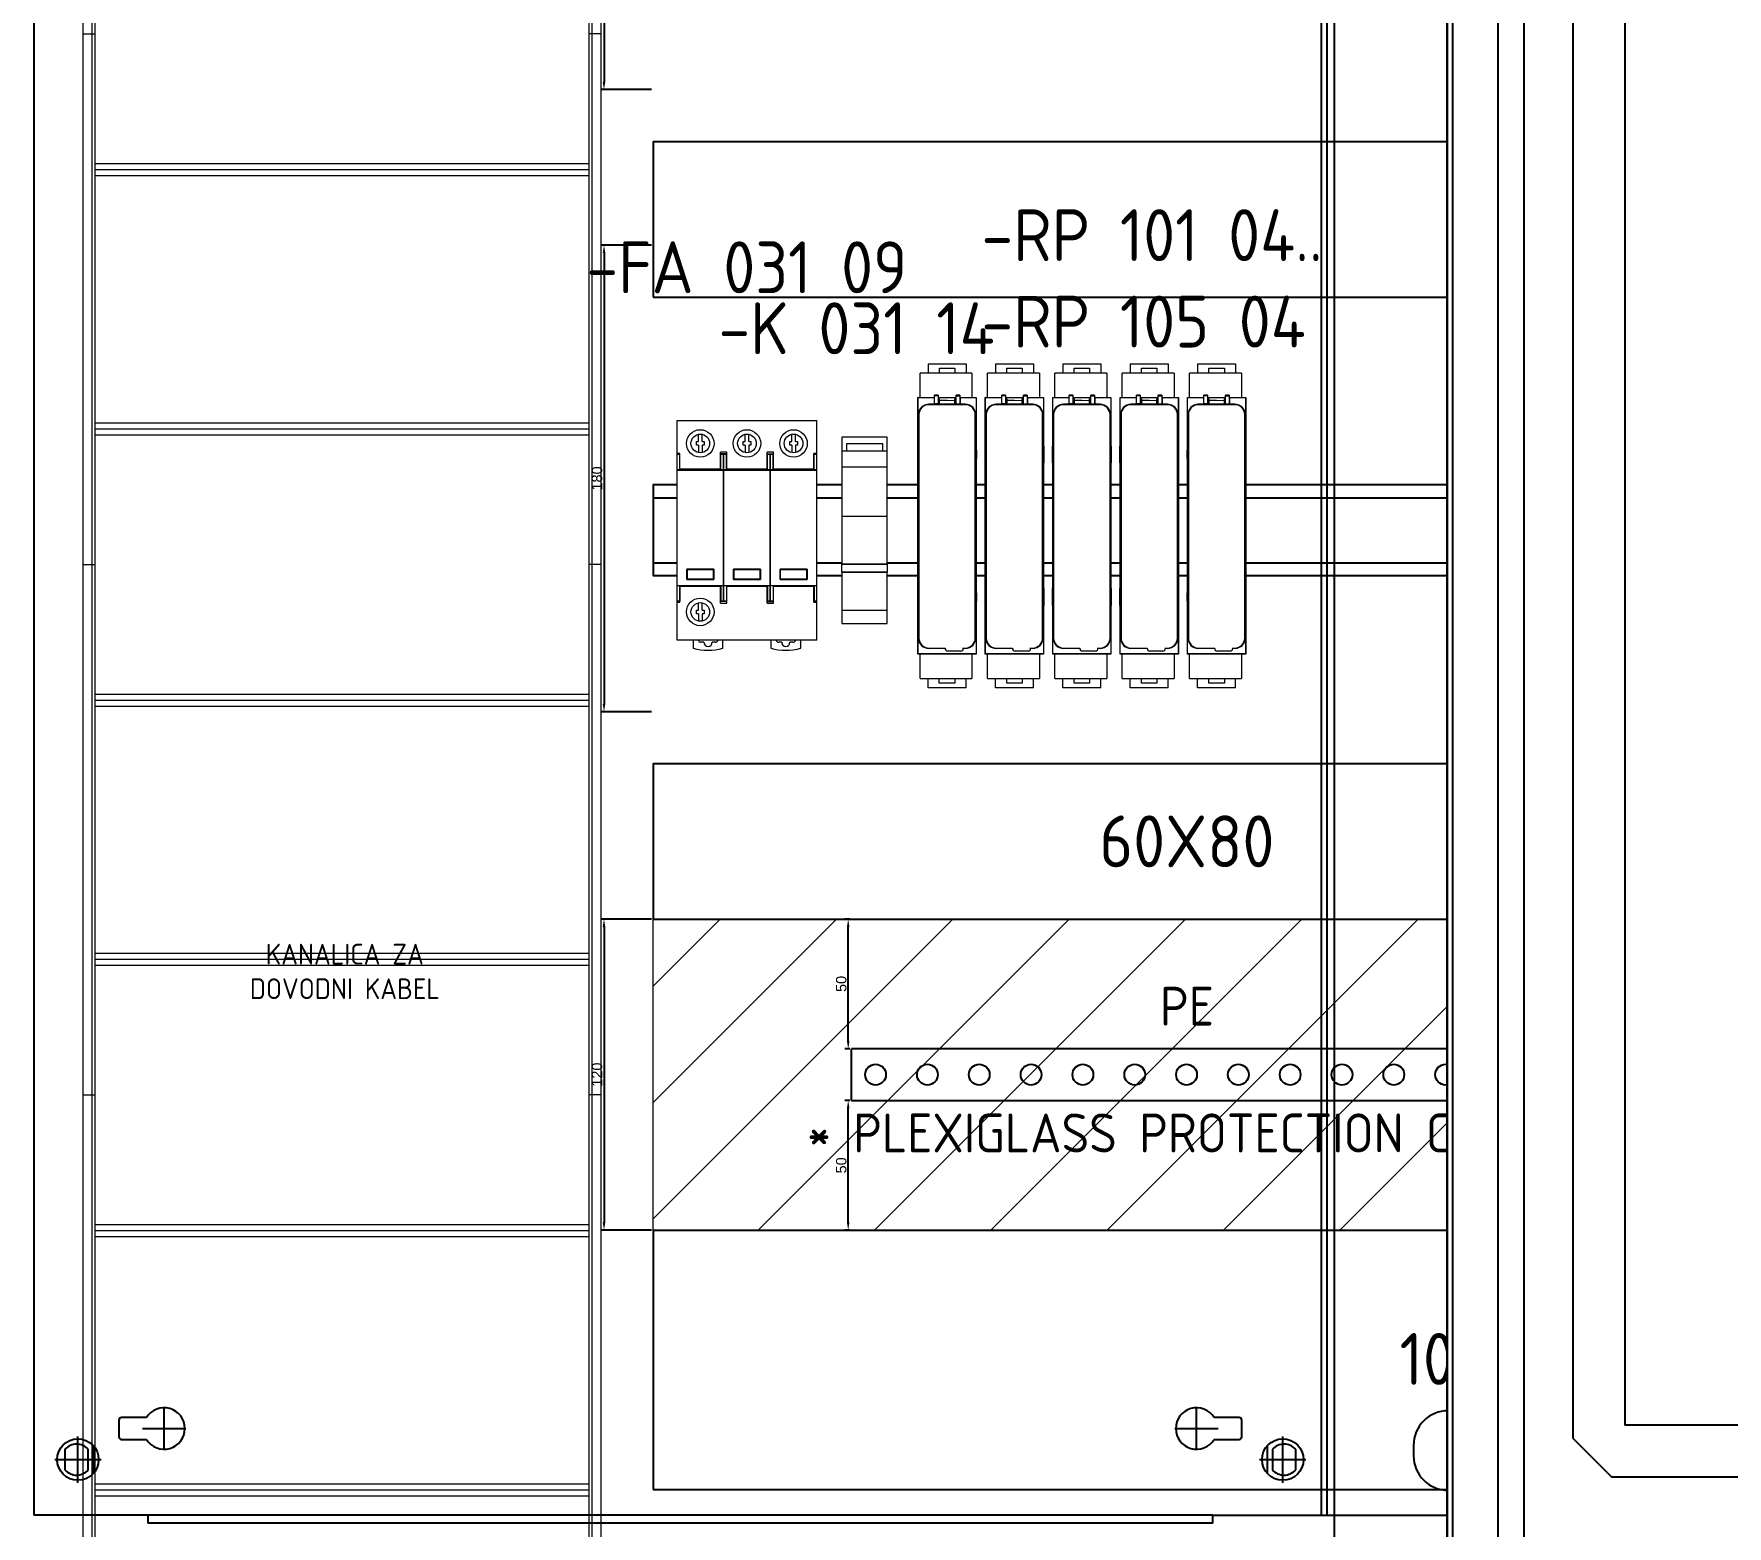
# Model space of a CAD drawing. Header units: millimetres. Extents: x 37984 to 70752, y 14140 to 37584.
# Drawn here: x 39064 to 39718, y 34815 to 35391 of the extents above; entities that cross this region are included whole.
import ezdxf
from ezdxf.enums import TextEntityAlignment as Align

# ---------------------------------------------------------------- set-up
doc = ezdxf.new("R2010")
doc.units = ezdxf.units.MM
doc.set_wipeout_variables(frame=1)
doc.layers.add('! NO PLOT !', color=7, linetype='Continuous', true_color=0xff75dd, plot=False)
doc.layers.add('000-PI-Oprema', color=30, linetype='Continuous', lineweight=5)
for name, color, linetype in [('000-PI-ORMAR', 2, 'Continuous'), ('000-PI_TEXT', 7, 'Continuous'), ('002-PI-Kabelska kanalica', 150, 'Continuous'), ('004-PI-DIN Šina', 3, 'Continuous')]:
    doc.layers.add(name, color=color, linetype=linetype)
doc.styles.add('PI0', font='isocpeur.ttf', dxfattribs={"width": 0.9})
doc.styles.get("Standard").update_dxf_attribs({"font": 'arial.ttf'})
doc.dimstyles.new('ISO-25', dxfattribs={"dimtxt": 4, "dimasz": 3, "dimexe": 1.25, "dimexo": 0.625, "dimtad": 1, "dimtxsty": 'Standard', "dimcen": 3, "dimadec": 0, "dimazin": 0, "dimtfac": 1, "dimtmove": 0, "dimatfit": 3, "dimfxl": 1, "dimarcsym": 0})

# ---------------------------------------------------------------- blocks, each defined once
blk = doc.blocks.new('8606.000_montažna')
at = {"layer": '! NO PLOT !'}
for p, q in [((51182.39, 38449.42), (51182.39, 36559.42)), ((50716.19, 36596.12), (50716.19, 36589.72)), ((50726.89, 36597.12), (50717.19, 36597.12)), ((50733.69, 36584.52), (50733.69, 36601.32)), ((51132.09, 36584.52), (51132.09, 36601.32)), ((51148.59, 36597.12), (51138.9, 36597.12)), ((51149.59, 36589.72), (51149.59, 36596.12)), ((50725.29, 36592.92), (50742.09, 36592.92)), ((51123.69, 36592.92), (51140.49, 36592.92)), ((50695.39, 36584.89), (50695.39, 36576.95)), ((50700.39, 36572.52), (50700.39, 36589.32)), ((50704.39, 36576.95), (50704.39, 36584.89)), ((50706.39, 36586.21), (50706.39, 36575.63)), ((50717.19, 36588.72), (50726.89, 36588.72)), ((51138.9, 36588.72), (51148.59, 36588.72)), ((51159.39, 36586.21), (51159.39, 36575.63)), ((51161.39, 36584.89), (51161.39, 36576.95)), ((51165.39, 36572.52), (51165.39, 36589.32)), ((51170.39, 36576.95), (51170.39, 36584.89)), ((50691.99, 36580.92), (50708.79, 36580.92)), ((51156.99, 36580.92), (51173.79, 36580.92))]:
    blk.add_line(p, q, dxfattribs=at)
for centre in [(50700.39, 36580.92), (51165.39, 36580.92)]:
    blk.add_circle(centre, 8, dxfattribs=at)
for centre, radius, start, end in [((50717.19, 36596.12), 1, 90, 180), ((50733.69, 36592.92), 8, 211.66824, 148.33176), ((51132.09, 36592.92), 8, 31.66824, 328.33176), ((51148.59, 36596.12), 1, 0, 90), ((50717.19, 36589.72), 1, 180, 270), ((51148.59, 36589.72), 1, 270, 0), ((50699.89, 36580.92), 6, 41.40962, 138.59038), ((51165.89, 36580.92), 6, 41.40962, 138.59038), ((50699.89, 36580.92), 6, 221.40962, 318.59038), ((51165.89, 36580.92), 6, 221.40962, 318.59038)]:
    blk.add_arc(centre, radius, start, end, dxfattribs=at)
at = {"layer": '000-PI-ORMAR'}
for p, q in [((50683.39, 38449.42), (50683.39, 36559.42)), ((50727.39, 36559.42), (50683.39, 36559.42)), ((51138.39, 36559.42), (50727.39, 36559.42)), ((50727.39, 36559.42), (50727.39, 36556.42)), ((51138.39, 36559.42), (51182.39, 36559.42)), ((51138.39, 36556.42), (51138.39, 36559.42)), ((51138.39, 36556.42), (50727.39, 36556.42))]:
    blk.add_line(p, q, dxfattribs=at)
blk = doc.blocks.new('*U863')
at = {"layer": '002-PI-Kabelska kanalica'}
for p, q in [((-20, 552), (80, 552)), ((-20, -100), (-20, 552)), ((80, -100), (80, 552)), ((-20, -100), (80, -100))]:
    blk.add_line(p, q, dxfattribs=at)
blk = doc.blocks.new('*U861')
at = {"layer": '002-PI-Kabelska kanalica'}
for p, q in [((-20, 312), (40, 312)), ((-20, -100), (-20, 312)), ((40, -100), (40, 312)), ((-20, -100), (40, -100))]:
    blk.add_line(p, q, dxfattribs=at)
blk = doc.blocks.new('*D1158')
at = {"layer": '! NO PLOT !', "color": 0, "lineweight": -2, "ltscale": 0.25, "transparency": 16777216}
for p, q in [((39302.55, 35569.4), (39282.96, 35569.4)), ((39284.21, 35566.4), (39284.21, 35372.4)), ((39302.55, 35369.4), (39282.96, 35369.4))]:
    blk.add_line(p, q, dxfattribs=at)
at = {"layer": '! NO PLOT !', "color": 0, "ltscale": 0.25, "transparency": 16777216}
for points in [[(39283.71, 35566.4), (39284.71, 35566.4), (39284.21, 35569.4)], [(39283.71, 35372.4), (39284.71, 35372.4), (39284.21, 35369.4)]]:
    blk.add_solid(points, dxfattribs=at)
at = {"layer": 'Defpoints', "color": 0, "ltscale": 0.25, "transparency": 16777216}
for p in [(39303.17, 35569.4), (39284.21, 35369.4), (39303.17, 35369.4)]:
    blk.add_point(p, dxfattribs=at)
at = {"layer": '! NO PLOT !', "color": 0, "ltscale": 0.25, "transparency": 16777216, "insert": (39281.54, 35469.4), "char_height": 4, "attachment_point": 5, "rotation": 90}
blk.add_mtext('200', dxfattribs=at)
blk = doc.blocks.new('*D1159')
at = {"layer": '! NO PLOT !', "color": 0, "lineweight": -2, "ltscale": 0.25, "transparency": 16777216}
for p, q in [((39302.55, 35309.4), (39282.96, 35309.4)), ((39284.21, 35306.4), (39284.21, 35132.4)), ((39302.55, 35129.4), (39282.96, 35129.4))]:
    blk.add_line(p, q, dxfattribs=at)
at = {"layer": '! NO PLOT !', "color": 0, "ltscale": 0.25, "transparency": 16777216}
for points in [[(39283.71, 35306.4), (39284.71, 35306.4), (39284.21, 35309.4)], [(39283.71, 35132.4), (39284.71, 35132.4), (39284.21, 35129.4)]]:
    blk.add_solid(points, dxfattribs=at)
at = {"layer": 'Defpoints', "color": 0, "ltscale": 0.25, "transparency": 16777216}
for p in [(39303.17, 35309.4), (39284.21, 35129.4), (39303.17, 35129.4)]:
    blk.add_point(p, dxfattribs=at)
at = {"layer": '! NO PLOT !', "color": 0, "ltscale": 0.25, "transparency": 16777216, "insert": (39281.54, 35219.4), "char_height": 4, "attachment_point": 5, "rotation": 90}
blk.add_mtext('180', dxfattribs=at)
blk = doc.blocks.new('*D1189')
at = {"layer": '! NO PLOT !', "color": 0, "lineweight": -2, "ltscale": 0.25, "transparency": 16777216}
for p, q in [((39379.05, 35049.4), (39377.2, 35049.4)), ((39378.45, 35002.4), (39378.45, 35046.4)), ((39379.05, 34999.4), (39377.2, 34999.4))]:
    blk.add_line(p, q, dxfattribs=at)
at = {"layer": '! NO PLOT !', "color": 0, "ltscale": 0.25, "transparency": 16777216}
for points in [[(39377.95, 35046.4), (39378.95, 35046.4), (39378.45, 35049.4)], [(39377.95, 35002.4), (39378.95, 35002.4), (39378.45, 34999.4)]]:
    blk.add_solid(points, dxfattribs=at)
at = {"layer": 'Defpoints', "color": 0, "ltscale": 0.25, "transparency": 16777216}
for p in [(39378.45, 35049.4), (39379.67, 35049.4), (39379.67, 34999.4)]:
    blk.add_point(p, dxfattribs=at)
at = {"layer": '! NO PLOT !', "color": 0, "ltscale": 0.25, "transparency": 16777216, "insert": (39375.79, 35024.4), "char_height": 4, "attachment_point": 5, "rotation": 90}
blk.add_mtext('50', dxfattribs=at)
blk = doc.blocks.new('*D1164')
at = {"layer": '! NO PLOT !', "color": 0, "lineweight": -2, "ltscale": 0.25, "transparency": 16777216}
for p, q in [((39379.05, 34979.4), (39377.2, 34979.4)), ((39378.45, 34932.4), (39378.45, 34976.4)), ((39379.05, 34929.4), (39377.2, 34929.4))]:
    blk.add_line(p, q, dxfattribs=at)
at = {"layer": '! NO PLOT !', "color": 0, "ltscale": 0.25, "transparency": 16777216}
for points in [[(39377.95, 34976.4), (39378.95, 34976.4), (39378.45, 34979.4)], [(39377.95, 34932.4), (39378.95, 34932.4), (39378.45, 34929.4)]]:
    blk.add_solid(points, dxfattribs=at)
at = {"layer": 'Defpoints', "color": 0, "ltscale": 0.25, "transparency": 16777216}
for p in [(39378.45, 34979.4), (39379.67, 34979.4), (39379.67, 34929.4)]:
    blk.add_point(p, dxfattribs=at)
at = {"layer": '! NO PLOT !', "color": 0, "ltscale": 0.25, "transparency": 16777216, "insert": (39375.79, 34954.4), "char_height": 4, "attachment_point": 5, "rotation": 90}
blk.add_mtext('50', dxfattribs=at)
blk = doc.blocks.new('*D1165')
at = {"layer": '! NO PLOT !', "color": 0, "lineweight": -2, "ltscale": 0.25, "transparency": 16777216}
for p, q in [((39302.55, 35049.4), (39282.96, 35049.4)), ((39284.21, 35046.4), (39284.21, 34932.4)), ((39302.55, 34929.4), (39282.96, 34929.4))]:
    blk.add_line(p, q, dxfattribs=at)
at = {"layer": '! NO PLOT !', "color": 0, "ltscale": 0.25, "transparency": 16777216}
for points in [[(39283.71, 35046.4), (39284.71, 35046.4), (39284.21, 35049.4)], [(39283.71, 34932.4), (39284.71, 34932.4), (39284.21, 34929.4)]]:
    blk.add_solid(points, dxfattribs=at)
at = {"layer": 'Defpoints', "color": 0, "ltscale": 0.25, "transparency": 16777216}
for p in [(39303.17, 35049.4), (39284.21, 34929.4), (39303.17, 34929.4)]:
    blk.add_point(p, dxfattribs=at)
at = {"layer": '! NO PLOT !', "color": 0, "ltscale": 0.25, "transparency": 16777216, "insert": (39281.54, 34989.4), "char_height": 4, "attachment_point": 5, "rotation": 90}
blk.add_mtext('120', dxfattribs=at)
blk = doc.blocks.new('*U853')
at = {"layer": '004-PI-DIN Šina'}
blk.add_lwpolyline([(410, -17.5), (410, 17.5), (0, 17.5), (0, -17.5)], close=True, dxfattribs=at)
for points in [[(0, 12.5), (410, 12.5)], [(0, -12.5), (410, -12.5)]]:
    blk.add_lwpolyline(points, dxfattribs=at)
blk = doc.blocks.new('RM17TU00')
blk.add_wipeout([(46224.02, 37451.26), (46241.55, 37451.26), (46241.55, 37379.38), (46224.02, 37379.38)]).dxf.layer = '000-PI-Oprema'
at = {"layer": '000-PI-Oprema'}
for p, q in [((46241.55, 37451.26), (46224.02, 37451.26)), ((46224.02, 37451.26), (46224.02, 37439.83)), ((46224.02, 37451.26), (46224.02, 37451.26)), ((46224.02, 37451.26), (46224.02, 37451.26)), ((46224.02, 37445.93), (46241.55, 37445.93)), ((46224.02, 37445.93), (46224.02, 37445.93)), ((46225.77, 37448.72), (46225.77, 37445.93)), ((46239.79, 37448.72), (46225.77, 37448.72)), ((46225.77, 37448.72), (46225.77, 37448.72)), ((46225.77, 37445.93), (46225.77, 37445.93)), ((46239.79, 37445.93), (46239.79, 37448.72)), ((46239.79, 37448.72), (46239.79, 37448.72)), ((46239.79, 37445.93), (46239.79, 37445.93)), ((46241.55, 37439.83), (46241.55, 37451.26)), ((46241.55, 37451.26), (46241.55, 37451.26)), ((46241.55, 37451.26), (46241.55, 37451.26)), ((46241.55, 37445.93), (46241.55, 37445.93)), ((46224.02, 37442.37), (46224.02, 37442.37)), ((46224.05, 37442.37), (46224.02, 37442.37)), ((46224.02, 37442.37), (46224.02, 37442.37)), ((46224.02, 37439.83), (46224.02, 37402.26)), ((46224.02, 37439.83), (46241.55, 37439.83)), ((46224.02, 37439.83), (46224.02, 37439.83)), ((46224.02, 37439.83), (46224.02, 37439.83)), ((46224.05, 37442.37), (46224.05, 37442.37)), ((46224.05, 37442.37), (46224.05, 37439.83)), ((46224.05, 37442.37), (46224.05, 37442.37)), ((46224.05, 37439.83), (46224.05, 37420.81)), ((46224.05, 37439.83), (46224.05, 37439.83)), ((46224.05, 37439.83), (46224.05, 37439.83)), ((46241.52, 37442.37), (46241.52, 37442.37)), ((46241.52, 37439.83), (46241.52, 37442.37)), ((46241.52, 37442.37), (46241.52, 37442.37)), ((46241.55, 37442.37), (46241.52, 37442.37)), ((46241.52, 37439.83), (46241.52, 37439.83)), ((46241.52, 37420.81), (46241.52, 37439.83)), ((46241.52, 37439.83), (46241.52, 37439.83)), ((46241.55, 37442.37), (46241.55, 37442.37)), ((46241.55, 37442.37), (46241.55, 37442.37)), ((46241.55, 37402.26), (46241.55, 37439.83)), ((46241.55, 37439.83), (46241.55, 37439.83)), ((46241.55, 37439.83), (46241.55, 37439.83)), ((46224.05, 37420.81), (46224.05, 37420.81)), ((46224.05, 37420.81), (46241.52, 37420.81)), ((46224.05, 37420.81), (46224.05, 37420.81)), ((46241.52, 37420.81), (46241.52, 37420.81)), ((46241.52, 37420.81), (46241.52, 37420.81)), ((46224.02, 37402.26), (46241.55, 37402.26)), ((46224.02, 37399.19), (46224.02, 37402.26)), ((46241.55, 37402.26), (46224.02, 37402.26)), ((46241.55, 37402.26), (46241.55, 37399.19)), ((46241.55, 37399.19), (46224.02, 37399.19)), ((46224.02, 37399.19), (46241.55, 37399.19)), ((46224.02, 37399.19), (46224.02, 37384.46)), ((46241.55, 37384.46), (46241.55, 37399.19)), ((46224.02, 37384.46), (46241.55, 37384.46)), ((46224.02, 37384.46), (46224.02, 37384.46)), ((46241.55, 37384.44), (46224.02, 37384.44)), ((46224.02, 37384.44), (46224.02, 37379.38)), ((46224.02, 37384.44), (46224.02, 37384.44)), ((46224.05, 37384.46), (46224.05, 37384.44)), ((46224.05, 37384.46), (46224.05, 37384.46)), ((46224.05, 37384.44), (46224.05, 37384.44)), ((46241.52, 37384.44), (46241.52, 37384.46)), ((46241.52, 37384.46), (46241.52, 37384.46)), ((46241.52, 37384.44), (46241.52, 37384.44)), ((46241.55, 37384.46), (46241.55, 37384.46)), ((46241.55, 37379.38), (46241.55, 37384.44)), ((46241.55, 37384.44), (46241.55, 37384.44)), ((46224.02, 37379.38), (46241.55, 37379.38)), ((46224.02, 37379.38), (46224.02, 37379.38)), ((46241.55, 37379.38), (46241.55, 37379.38))]:
    blk.add_line(p, q, dxfattribs=at)
blk = doc.blocks.new('A9L40321_iPRD40r')
blk.add_wipeout([(45372.51, 35796.28), (45426.41, 35796.28), (45426.41, 35711.48), (45372.51, 35711.48)]).dxf.layer = '000-PI-Oprema'
at = {"layer": '000-PI-Oprema'}
for p, q in [((45372.51, 35711.48), (45372.51, 35796.28)), ((45372.51, 35796.28), (45426.41, 35796.28)), ((45426.41, 35711.48), (45426.41, 35796.28)), ((45379.96, 35786.68), (45379.96, 35788.08)), ((45379.96, 35788.08), (45380.76, 35788.08)), ((45380.76, 35786.68), (45379.96, 35786.68)), ((45380.76, 35788.08), (45380.76, 35790.9)), ((45380.76, 35786.68), (45380.76, 35783.85)), ((45382.16, 35788.08), (45382.16, 35790.9)), ((45382.16, 35788.08), (45382.96, 35788.08)), ((45382.16, 35786.68), (45382.16, 35783.85)), ((45382.96, 35786.68), (45382.16, 35786.68)), ((45382.96, 35788.08), (45382.96, 35786.68)), ((45397.96, 35786.68), (45397.96, 35788.08)), ((45397.96, 35788.08), (45398.76, 35788.08)), ((45398.76, 35786.68), (45397.96, 35786.68)), ((45398.76, 35788.08), (45398.76, 35790.9)), ((45398.76, 35786.68), (45398.76, 35783.85)), ((45400.16, 35788.08), (45400.16, 35790.9)), ((45400.16, 35788.08), (45400.96, 35788.08)), ((45400.16, 35786.68), (45400.16, 35783.85)), ((45400.96, 35786.68), (45400.16, 35786.68)), ((45400.96, 35788.08), (45400.96, 35786.68)), ((45415.96, 35786.68), (45415.96, 35788.08)), ((45415.96, 35788.08), (45416.76, 35788.08)), ((45416.76, 35786.68), (45415.96, 35786.68)), ((45416.76, 35788.08), (45416.76, 35790.9)), ((45416.76, 35786.68), (45416.76, 35783.85)), ((45418.16, 35788.08), (45418.16, 35790.9)), ((45418.16, 35788.08), (45418.96, 35788.08)), ((45418.16, 35786.68), (45418.16, 35783.85)), ((45418.96, 35786.68), (45418.16, 35786.68)), ((45418.96, 35788.08), (45418.96, 35786.68)), ((45373.61, 35783.56), (45372.51, 35783.56)), ((45373.61, 35783.39), (45372.51, 35783.39)), ((45373.56, 35783.15), (45372.51, 35783.15)), ((45373.56, 35777.24), (45373.56, 35783.15)), ((45373.61, 35782.38), (45373.56, 35782.38)), ((45373.61, 35777.24), (45373.61, 35783.56)), ((45389.26, 35777.24), (45389.26, 35784)), ((45391.66, 35784), (45389.26, 35784)), ((45391.66, 35783.38), (45389.26, 35783.38)), ((45389.36, 35777.24), (45389.36, 35783.15)), ((45390.41, 35783.15), (45389.36, 35783.15)), ((45390.41, 35726.57), (45390.41, 35783.15)), ((45390.51, 35726.57), (45390.51, 35783.15)), ((45391.56, 35783.15), (45390.51, 35783.15)), ((45391.56, 35777.24), (45391.56, 35783.15)), ((45391.66, 35777.24), (45391.66, 35784)), ((45407.26, 35777.24), (45407.26, 35784)), ((45409.66, 35784), (45407.26, 35784)), ((45407.26, 35783.38), (45409.66, 35783.38)), ((45407.36, 35777.24), (45407.36, 35783.15)), ((45408.41, 35783.15), (45407.36, 35783.15)), ((45408.41, 35726.57), (45408.41, 35783.15)), ((45408.51, 35726.57), (45408.51, 35783.15)), ((45409.56, 35783.15), (45408.51, 35783.15)), ((45409.56, 35777.24), (45409.56, 35783.15)), ((45409.66, 35777.24), (45409.66, 35784)), ((45425.31, 35777.24), (45425.31, 35783.56)), ((45426.41, 35783.56), (45425.31, 35783.56)), ((45426.41, 35783.39), (45425.31, 35783.39)), ((45425.36, 35782.38), (45425.31, 35782.38)), ((45425.36, 35777.24), (45425.36, 35783.15)), ((45426.41, 35783.15), (45425.36, 35783.15)), ((45390.41, 35777.24), (45372.51, 35777.24)), ((45372.51, 35777.12), (45390.41, 35777.12)), ((45389.26, 35777.43), (45373.61, 35777.43)), ((45373.61, 35777.28), (45389.26, 35777.28)), ((45390.41, 35775.71), (45390.51, 35775.71)), ((45408.41, 35777.24), (45390.51, 35777.24)), ((45390.51, 35777.12), (45408.41, 35777.12)), ((45407.26, 35777.43), (45391.66, 35777.43)), ((45391.66, 35777.28), (45407.26, 35777.28)), ((45408.51, 35775.71), (45408.41, 35775.71)), ((45426.41, 35777.24), (45408.51, 35777.24)), ((45408.51, 35777.12), (45426.41, 35777.12)), ((45425.31, 35777.43), (45409.66, 35777.43)), ((45409.66, 35777.28), (45425.31, 35777.28)), ((45376.22, 35734.85), (45376.22, 35738.87)), ((45386.69, 35738.87), (45376.22, 35738.87)), ((45376.22, 35734.85), (45386.69, 35734.85)), ((45376.34, 35738.75), (45376.34, 35734.96)), ((45376.34, 35738.75), (45386.57, 35738.75)), ((45386.57, 35734.96), (45376.34, 35734.96)), ((45386.57, 35734.96), (45386.57, 35738.75)), ((45386.69, 35738.87), (45386.69, 35734.85)), ((45390.41, 35734.2), (45390.51, 35734.2)), ((45404.69, 35738.87), (45394.22, 35738.87)), ((45394.22, 35734.85), (45394.22, 35738.87)), ((45394.22, 35734.85), (45404.69, 35734.85)), ((45394.34, 35738.75), (45404.57, 35738.75)), ((45394.34, 35738.75), (45394.34, 35734.96)), ((45404.57, 35734.96), (45394.34, 35734.96)), ((45404.57, 35734.96), (45404.57, 35738.75)), ((45404.69, 35738.87), (45404.69, 35734.85)), ((45408.51, 35734.2), (45408.41, 35734.2)), ((45422.69, 35738.87), (45412.22, 35738.87)), ((45412.22, 35734.85), (45412.22, 35738.87)), ((45412.22, 35734.85), (45422.69, 35734.85)), ((45412.34, 35738.75), (45422.57, 35738.75)), ((45412.34, 35738.75), (45412.34, 35734.96)), ((45422.57, 35734.96), (45412.34, 35734.96)), ((45422.57, 35734.96), (45422.57, 35738.75)), ((45422.69, 35738.87), (45422.69, 35734.85)), ((45390.41, 35732.48), (45372.51, 35732.48)), ((45373.56, 35732.48), (45373.56, 35726.57)), ((45373.61, 35727.38), (45373.56, 35727.38)), ((45373.61, 35726.19), (45373.61, 35732.48)), ((45373.61, 35732.32), (45389.26, 35732.32)), ((45389.26, 35725.75), (45389.26, 35732.48)), ((45389.36, 35732.48), (45389.36, 35726.57)), ((45408.41, 35732.48), (45390.51, 35732.48)), ((45391.56, 35732.48), (45391.56, 35726.57)), ((45391.66, 35725.75), (45391.66, 35732.48)), ((45391.66, 35732.32), (45407.26, 35732.32)), ((45407.26, 35725.75), (45407.26, 35732.48)), ((45407.36, 35732.48), (45407.36, 35726.57)), ((45426.41, 35732.48), (45408.51, 35732.48)), ((45409.56, 35732.48), (45409.56, 35726.57)), ((45409.66, 35725.75), (45409.66, 35732.48)), ((45409.66, 35732.32), (45425.31, 35732.32)), ((45425.31, 35726.19), (45425.31, 35732.48)), ((45425.36, 35727.38), (45425.31, 35727.38)), ((45425.36, 35732.48), (45425.36, 35726.57)), ((45373.56, 35726.57), (45372.51, 35726.57)), ((45373.61, 35726.37), (45372.51, 35726.37)), ((45372.51, 35726.19), (45373.61, 35726.19)), ((45379.96, 35723.08), (45380.76, 35723.08)), ((45379.96, 35721.68), (45379.96, 35723.08)), ((45380.76, 35721.68), (45379.96, 35721.68)), ((45380.76, 35723.08), (45380.76, 35725.9)), ((45380.76, 35721.68), (45380.76, 35718.85)), ((45382.16, 35723.08), (45382.16, 35725.9)), ((45382.16, 35723.08), (45382.96, 35723.08)), ((45382.96, 35721.68), (45382.16, 35721.68)), ((45382.16, 35721.68), (45382.16, 35718.85)), ((45382.96, 35723.08), (45382.96, 35721.68)), ((45391.66, 35726.38), (45389.26, 35726.38)), ((45389.26, 35725.75), (45391.66, 35725.75)), ((45390.41, 35726.57), (45389.36, 35726.57)), ((45391.56, 35726.57), (45390.51, 35726.57)), ((45407.26, 35726.38), (45409.66, 35726.38)), ((45407.26, 35725.75), (45409.66, 35725.75)), ((45408.41, 35726.57), (45407.36, 35726.57)), ((45409.56, 35726.57), (45408.51, 35726.57)), ((45426.41, 35726.37), (45425.31, 35726.37)), ((45425.31, 35726.19), (45426.41, 35726.19)), ((45426.41, 35726.57), (45425.36, 35726.57)), ((45426.41, 35711.48), (45372.51, 35711.48)), ((45378.71, 35711.48), (45378.71, 35708.34)), ((45382.86, 35710.68), (45381.71, 35710.68)), ((45387.21, 35710.68), (45386.06, 35710.68)), ((45390.21, 35708.34), (45390.21, 35711.48)), ((45408.71, 35711.48), (45408.71, 35708.34)), ((45412.86, 35710.68), (45411.71, 35710.68)), ((45417.21, 35710.68), (45416.06, 35710.68)), ((45420.21, 35708.34), (45420.21, 35711.48))]:
    blk.add_line(p, q, dxfattribs=at)
for centre, radius in [((45381.46, 35787.38), 5.3), ((45399.46, 35787.38), 5.3), ((45417.46, 35787.38), 5.3), ((45381.46, 35787.38), 3.6), ((45399.46, 35787.38), 3.6), ((45417.46, 35787.38), 3.6), ((45381.46, 35722.38), 5.3), ((45381.46, 35722.38), 3.6)]:
    blk.add_circle(centre, radius, dxfattribs=at)
for centre, radius, start, end in [((45384.46, 35729.58), 22, 254.84901, 285.15099), ((45381.71, 35711.68), 1, 192.05756, 270), ((45384.46, 35710.68), 1.6, 180, 0), ((45387.21, 35711.68), 1, 270, 347.94214), ((45414.46, 35729.58), 22, 254.84901, 285.15099), ((45411.71, 35711.68), 1, 192.05756, 270), ((45414.46, 35710.68), 1.6, 180, 0), ((45417.21, 35711.68), 1, 270, 347.94214)]:
    blk.add_arc(centre, radius, start, end, dxfattribs=at)
blk = doc.blocks.new('*U852')
at = {"layer": '000-PI-Oprema', "ltscale": 0.25}
for p, q in [((-150, 696.07), (-150, 900.74)), ((-146.5, 696.07), (-146.5, 900.74)), ((-145.33, 696.07), (-145.33, 900.74)), ((45.33, 696.07), (45.33, 900.74)), ((46.5, 696.07), (46.5, 900.74)), ((50, 696.07), (50, 900.74)), ((-150, 696.07), (-145.33, 696.07)), ((-150, 696.07), (-145.33, 696.07)), ((-150, 491.4), (-150, 696.07)), ((-146.5, 696.07), (-146.5, 696.07)), ((-146.5, 491.4), (-146.5, 696.07)), ((-145.33, 491.4), (-145.33, 696.07)), ((50, 696.07), (45.33, 696.07)), ((50, 696.07), (45.33, 696.07)), ((45.33, 491.4), (45.33, 696.07)), ((46.5, 491.4), (46.5, 696.07)), ((50, 491.4), (50, 696.07)), ((-145.33, 646.07), (45.33, 646.07)), ((-145.33, 643.73), (45.33, 643.73)), ((-145.33, 546.07), (45.33, 546.07)), ((-145.33, 543.73), (45.33, 543.73)), ((-150, 491.4), (-145.33, 491.4)), ((-150, 491.4), (-145.33, 491.4)), ((-150, 286.73), (-150, 491.4)), ((-146.5, 491.4), (-146.5, 491.4)), ((-146.5, 286.73), (-146.5, 491.4)), ((-145.33, 286.73), (-145.33, 491.4)), ((50, 491.4), (45.33, 491.4)), ((50, 491.4), (45.33, 491.4)), ((45.33, 286.73), (45.33, 491.4)), ((46.5, 286.73), (46.5, 491.4)), ((50, 286.73), (50, 491.4)), ((-145.33, 441.4), (45.33, 441.4)), ((-145.33, 439.06), (45.33, 439.06)), ((-145.33, 341.4), (45.33, 341.4)), ((-145.33, 339.06), (45.33, 339.06)), ((-150, 286.73), (-145.33, 286.73)), ((-150, 286.73), (-145.33, 286.73)), ((-150, 82.06), (-150, 286.73)), ((-146.5, 286.73), (-146.5, 286.73)), ((-146.5, 82.06), (-146.5, 286.73)), ((-145.33, 82.06), (-145.33, 286.73)), ((50, 286.73), (45.33, 286.73)), ((50, 286.73), (45.33, 286.73)), ((45.33, 82.06), (45.33, 286.73)), ((46.5, 82.06), (46.5, 286.73)), ((50, 82.06), (50, 286.73)), ((-145.33, 236.73), (45.33, 236.73)), ((-145.33, 234.39), (45.33, 234.39)), ((-145.33, 136.73), (45.33, 136.73)), ((-145.33, 134.39), (45.33, 134.39))]:
    blk.add_line(p, q, dxfattribs=at)
for points in [[(-145.33, 641.4), (45.33, 641.4)], [(-145.33, 541.4), (45.33, 541.4)], [(-145.33, 436.73), (45.33, 436.73)], [(-145.33, 336.73), (45.33, 336.73)], [(-145.33, 232.06), (45.33, 232.06)], [(-145.33, 132.06), (45.33, 132.06)]]:
    blk.add_lwpolyline(points, dxfattribs=at)
blk = doc.blocks.new('spojnica')
at = {"layer": '! NO PLOT !', "transparency": 33554687}
for p, q in [((44763.49, 28809.4), (44763.49, 26919.4)), ((44768.49, 28811.5), (44768.49, 26919.4)), ((44856.49, 28811.5), (44856.49, 26919.4)), ((44861.49, 28809.4), (44861.49, 26919.4)), ((44799.13, 26946.4), (44799.13, 26942.4)), ((44825.86, 26946.4), (44825.86, 26942.4))]:
    blk.add_line(p, q, dxfattribs=at)
for centre, start, end in [((44812.49, 26946.4), 0, 180), ((44812.49, 26942.4), 180, 0)]:
    blk.add_arc(centre, 13.36, start, end, dxfattribs=at)
at = {"layer": '000-PI-ORMAR', "transparency": 33554687}
for p, q in [((44763.49, 26919.4), (44861.49, 26919.4)), ((44768.49, 26919.4), (44768.49, 26909.4)), ((44856.49, 26919.4), (44856.49, 26909.4))]:
    blk.add_line(p, q, dxfattribs=at)
at = {"layer": '000-PI-ORMAR', "ltscale": 0.25, "transparency": 33554687}
blk.add_line((44861.98, 26919.4), (44861.98, 26919.4), dxfattribs=at)
blk = doc.blocks.new('XPSBAC14AC')
blk.add_wipeout([(51947.94, 38327.31), (51951.03, 38327.31), (51951.03, 38330.91), (51965.63, 38330.91), (51965.63, 38327.31), (51967.94, 38327.31), (51967.94, 38317.9), (51969.58, 38317.9), (51969.58, 38218.9), (51967.94, 38218.9), (51967.94, 38209.5), (51965.63, 38209.5), (51965.63, 38205.9), (51951.03, 38205.9), (51951.03, 38209.5), (51947.94, 38209.5), (51947.94, 38218.9), (51947.08, 38218.9), (51947.08, 38317.9), (51947.94, 38317.9)]).dxf.layer = '000-PI-Oprema'
at = {"layer": '000-PI-Oprema'}
for p, q in [((51951.03, 38330.91), (51965.63, 38330.91)), ((51951.03, 38330.91), (51951.03, 38327.31)), ((51955.34, 38329.2), (51961.33, 38329.2)), ((51955.34, 38327.31), (51955.34, 38329.2)), ((51961.33, 38329.2), (51961.33, 38327.31)), ((51965.63, 38330.91), (51965.63, 38327.31)), ((51967.94, 38327.31), (51947.94, 38327.31)), ((51947.94, 38317.9), (51947.94, 38327.31)), ((51967.94, 38327.31), (51967.94, 38317.9)), ((51947.08, 38317.9), (51953.47, 38317.9)), ((51947.17, 38317.82), (51947.08, 38317.9)), ((51947.08, 38299.18), (51947.08, 38317.9)), ((51947.17, 38317.82), (51953.33, 38317.82)), ((51947.17, 38218.99), (51947.17, 38317.82)), ((51953.47, 38315.25), (51951.28, 38315.25)), ((51951.28, 38315.08), (51951.28, 38315.25)), ((51965.38, 38315.08), (51951.28, 38315.08)), ((51953.33, 38317.9), (51953.33, 38315.25)), ((51953.47, 38317.4), (51953.33, 38317.4)), ((51953.47, 38315.4), (51953.33, 38315.4)), ((51954.89, 38318.75), (51953.47, 38318.75)), ((51953.47, 38315.09), (51953.47, 38318.75)), ((51954.89, 38318.56), (51953.47, 38318.56)), ((51954.89, 38315.46), (51953.47, 38315.46)), ((51954.89, 38318.75), (51954.89, 38315.09)), ((51954.89, 38317.9), (51961.77, 38317.9)), ((51955.33, 38317.4), (51954.89, 38317.4)), ((51955.33, 38315.4), (51954.89, 38315.4)), ((51961.77, 38315.25), (51954.89, 38315.25)), ((51955.33, 38317.4), (51955.33, 38315.4)), ((51955.33, 38316.76), (51958.33, 38316.79)), ((51958.33, 38316.79), (51961.33, 38316.76)), ((51961.77, 38317.4), (51961.33, 38317.4)), ((51961.33, 38315.4), (51961.33, 38317.4)), ((51961.77, 38315.4), (51961.33, 38315.4)), ((51963.19, 38318.75), (51961.77, 38318.75)), ((51961.77, 38315.09), (51961.77, 38318.75)), ((51961.77, 38318.56), (51963.19, 38318.56)), ((51961.77, 38315.46), (51963.19, 38315.46)), ((51963.19, 38318.75), (51963.19, 38315.09)), ((51963.19, 38317.9), (51969.58, 38317.9)), ((51963.33, 38317.4), (51963.19, 38317.4)), ((51963.33, 38315.4), (51963.19, 38315.4)), ((51965.38, 38315.25), (51963.19, 38315.25)), ((51963.33, 38317.9), (51963.33, 38315.25)), ((51963.33, 38317.82), (51969.49, 38317.82)), ((51965.38, 38315.25), (51965.38, 38315.08)), ((51969.49, 38317.82), (51969.58, 38317.9)), ((51969.49, 38317.82), (51969.49, 38218.99)), ((51969.58, 38317.9), (51969.58, 38299.18)), ((51947.28, 38311.25), (51947.45, 38311.25)), ((51947.28, 38311.25), (51947.28, 38225.05)), ((51947.45, 38311.25), (51947.45, 38225.05)), ((51969.21, 38311.25), (51969.38, 38311.25)), ((51969.21, 38225.05), (51969.21, 38311.25)), ((51969.38, 38225.05), (51969.38, 38311.25)), ((51947.02, 38297.5), (51947.11, 38297.5)), ((51947.02, 38294.3), (51947.02, 38297.5)), ((51947.06, 38299.15), (51947.14, 38299.23)), ((51947.06, 38297.5), (51947.06, 38299.15)), ((51947.14, 38300.15), (51947.08, 38300.15)), ((51947.11, 38297.67), (51947.08, 38297.67)), ((51947.08, 38297.67), (51947.08, 38297.5)), ((51947.11, 38294.13), (51947.11, 38297.67)), ((51969.58, 38300.15), (51969.53, 38300.15)), ((51969.53, 38299.23), (51969.61, 38299.15)), ((51969.59, 38297.67), (51969.56, 38297.67)), ((51969.56, 38297.67), (51969.56, 38294.13)), ((51969.56, 38297.5), (51969.64, 38297.5)), ((51969.59, 38297.5), (51969.59, 38297.67)), ((51969.61, 38299.15), (51969.61, 38297.5)), ((51969.64, 38297.5), (51969.64, 38294.3)), ((51947.11, 38294.3), (51947.02, 38294.3)), ((51947.06, 38292.65), (51947.06, 38294.3)), ((51947.14, 38292.58), (51947.06, 38292.65)), ((51947.08, 38294.3), (51947.08, 38294.13)), ((51947.08, 38294.13), (51947.11, 38294.13)), ((51947.08, 38244.18), (51947.08, 38292.63)), ((51947.08, 38291.65), (51947.14, 38291.65)), ((51969.61, 38292.65), (51969.53, 38292.58)), ((51969.53, 38291.65), (51969.58, 38291.65)), ((51969.64, 38294.3), (51969.56, 38294.3)), ((51969.56, 38294.13), (51969.59, 38294.13)), ((51969.58, 38292.63), (51969.58, 38244.18)), ((51969.59, 38294.13), (51969.59, 38294.3)), ((51969.61, 38294.3), (51969.61, 38292.65)), ((51947.06, 38244.15), (51947.14, 38244.23)), ((51947.06, 38242.5), (51947.06, 38244.15)), ((51947.14, 38245.15), (51947.08, 38245.15)), ((51969.58, 38245.15), (51969.53, 38245.15)), ((51969.53, 38244.23), (51969.61, 38244.15)), ((51969.61, 38244.15), (51969.61, 38242.5)), ((51947.02, 38239.3), (51947.02, 38242.5)), ((51947.02, 38242.5), (51947.11, 38242.5)), ((51947.11, 38239.3), (51947.02, 38239.3)), ((51947.06, 38237.65), (51947.06, 38239.3)), ((51947.14, 38237.58), (51947.06, 38237.65)), ((51947.08, 38242.67), (51947.08, 38242.5)), ((51947.11, 38242.67), (51947.08, 38242.67)), ((51947.08, 38239.3), (51947.08, 38239.13)), ((51947.08, 38239.13), (51947.11, 38239.13)), ((51947.08, 38218.9), (51947.08, 38237.63)), ((51947.08, 38236.65), (51947.14, 38236.65)), ((51947.11, 38239.13), (51947.11, 38242.67)), ((51969.61, 38237.65), (51969.53, 38237.58)), ((51969.53, 38236.65), (51969.58, 38236.65)), ((51969.56, 38242.67), (51969.56, 38239.13)), ((51969.59, 38242.67), (51969.56, 38242.67)), ((51969.56, 38242.5), (51969.64, 38242.5)), ((51969.64, 38239.3), (51969.56, 38239.3)), ((51969.56, 38239.13), (51969.59, 38239.13)), ((51969.58, 38237.63), (51969.58, 38218.9)), ((51969.59, 38242.5), (51969.59, 38242.67)), ((51969.59, 38239.13), (51969.59, 38239.3)), ((51969.61, 38239.3), (51969.61, 38237.65)), ((51969.64, 38242.5), (51969.64, 38239.3)), ((51947.45, 38225.05), (51947.28, 38225.05)), ((51969.38, 38225.05), (51969.21, 38225.05)), ((51947.17, 38218.99), (51947.08, 38218.9)), ((51969.58, 38218.9), (51947.08, 38218.9)), ((51969.49, 38218.99), (51947.17, 38218.99)), ((51947.94, 38209.5), (51947.94, 38218.9)), ((51951.28, 38221.05), (51951.28, 38221.22)), ((51951.28, 38221.22), (51957.6, 38221.22)), ((51957.6, 38221.05), (51951.28, 38221.05)), ((51963.58, 38220.05), (51958.58, 38220.05)), ((51964.57, 38221.22), (51965.42, 38221.22)), ((51965.43, 38221.05), (51964.57, 38221.05)), ((51965.43, 38221.05), (51965.42, 38221.22)), ((51967.94, 38218.9), (51967.94, 38209.5)), ((51969.49, 38218.99), (51969.58, 38218.9)), ((51947.94, 38209.5), (51967.94, 38209.5)), ((51951.03, 38205.9), (51951.03, 38209.5)), ((51965.63, 38205.9), (51951.03, 38205.9)), ((51955.33, 38207.61), (51955.33, 38209.5)), ((51961.33, 38207.61), (51955.33, 38207.61)), ((51961.33, 38209.5), (51961.33, 38207.61)), ((51965.63, 38205.9), (51965.63, 38209.5))]:
    blk.add_line(p, q, dxfattribs=at)
for centre, radius, start, end in [((51951.28, 38311.25), 4, 90, 180), ((51951.28, 38311.25), 3.83, 90, 180), ((51976.28, 37111.64), 1205.24, 90.85346, 90.99635), ((51965.38, 38311.25), 4, 0, 90), ((51965.38, 38311.25), 3.83, 0, 90), ((51951.28, 38225.05), 4, 180, 270), ((51951.28, 38225.05), 3.83, 180, 269.99996), ((51965.38, 38225.05), 3.83, 270.63875, 0), ((51965.38, 38225.05), 4, 270.62503, 0), ((51958.58, 38221.05), 1, 170.19388, 270), ((51963.58, 38221.05), 0.998, 270, 9.93663)]:
    blk.add_arc(centre, radius, start, end, dxfattribs=at)
for points, knots in [([(51947.14, 38299.69), (51947.14, 38299.72), (51947.14, 38299.78), (51947.14, 38299.87), (51947.14, 38299.94), (51947.14, 38300.01), (51947.14, 38300.06), (51947.14, 38300.1), (51947.14, 38300.12), (51947.14, 38300.13), (51947.14, 38300.14), (51947.14, 38300.15), (51947.14, 38300.15), (51947.14, 38300.15)], [0, 0, 0, 0, 0.193096, 0.38017, 0.553085, 0.705022, 0.829881, 0.880646, 0.922911, 0.956185, 0.980215, 0.994834, 1, 1, 1, 1]), ([(51947.14, 38299.23), (51947.14, 38299.23), (51947.14, 38299.24), (51947.14, 38299.24), (51947.14, 38299.25), (51947.14, 38299.28), (51947.14, 38299.32), (51947.14, 38299.37), (51947.14, 38299.44), (51947.14, 38299.55), (51947.14, 38299.63), (51947.14, 38299.69)], [0, 0, 0, 0, 0.00666, 0.022616, 0.047761, 0.081913, 0.175972, 0.300944, 0.452175, 0.623721, 1, 1, 1, 1]), ([(51969.53, 38300.15), (51969.53, 38300.15), (51969.53, 38300.15), (51969.53, 38300.14), (51969.53, 38300.13), (51969.53, 38300.12), (51969.53, 38300.1), (51969.52, 38300.06), (51969.52, 38300.01), (51969.52, 38299.94), (51969.52, 38299.87), (51969.52, 38299.78), (51969.52, 38299.72), (51969.52, 38299.69)], [0, 0, 0, 0, 0.005166, 0.019785, 0.043815, 0.077089, 0.119354, 0.170119, 0.294978, 0.446915, 0.61983, 0.806904, 1, 1, 1, 1]), ([(51969.52, 38299.69), (51969.52, 38299.63), (51969.52, 38299.55), (51969.52, 38299.44), (51969.52, 38299.37), (51969.52, 38299.32), (51969.53, 38299.28), (51969.53, 38299.25), (51969.53, 38299.24), (51969.53, 38299.24), (51969.53, 38299.23), (51969.53, 38299.23)], [0, 0, 0, 0, 0.376279, 0.547825, 0.699056, 0.824028, 0.918087, 0.952239, 0.977384, 0.99334, 1, 1, 1, 1]), ([(51947.14, 38292.11), (51947.14, 38292.17), (51947.14, 38292.26), (51947.14, 38292.36), (51947.14, 38292.43), (51947.14, 38292.49), (51947.14, 38292.53), (51947.14, 38292.55), (51947.14, 38292.56), (51947.14, 38292.57), (51947.14, 38292.58), (51947.14, 38292.58)], [0, 0, 0, 0, 0.37628, 0.547819, 0.699055, 0.824029, 0.918087, 0.952239, 0.977384, 0.99334, 1, 1, 1, 1]), ([(51947.14, 38291.65), (51947.14, 38291.65), (51947.14, 38291.66), (51947.14, 38291.66), (51947.14, 38291.68), (51947.14, 38291.69), (51947.14, 38291.71), (51947.14, 38291.74), (51947.14, 38291.79), (51947.14, 38291.86), (51947.14, 38291.94), (51947.14, 38292.03), (51947.14, 38292.08), (51947.14, 38292.11)], [0, 0, 0, 0, 0.005166, 0.019784, 0.043814, 0.077089, 0.119356, 0.170122, 0.294977, 0.4469, 0.619834, 0.806964, 1, 1, 1, 1]), ([(51969.53, 38292.58), (51969.53, 38292.58), (51969.53, 38292.57), (51969.53, 38292.56), (51969.53, 38292.55), (51969.53, 38292.53), (51969.52, 38292.49), (51969.52, 38292.43), (51969.52, 38292.36), (51969.52, 38292.26), (51969.52, 38292.17), (51969.52, 38292.11)], [0, 0, 0, 0, 0.00666, 0.022616, 0.047761, 0.081913, 0.175972, 0.300945, 0.452176, 0.623721, 1, 1, 1, 1]), ([(51969.52, 38292.11), (51969.52, 38292.08), (51969.52, 38292.03), (51969.52, 38291.94), (51969.52, 38291.86), (51969.52, 38291.79), (51969.52, 38291.74), (51969.53, 38291.71), (51969.53, 38291.69), (51969.53, 38291.68), (51969.53, 38291.66), (51969.53, 38291.66), (51969.53, 38291.65), (51969.53, 38291.65)], [0, 0, 0, 0, 0.193096, 0.38017, 0.553085, 0.705023, 0.829882, 0.880646, 0.922912, 0.956185, 0.980215, 0.994834, 1, 1, 1, 1]), ([(51947.14, 38244.69), (51947.14, 38244.72), (51947.14, 38244.78), (51947.14, 38244.87), (51947.14, 38244.94), (51947.14, 38245.01), (51947.14, 38245.06), (51947.14, 38245.1), (51947.14, 38245.12), (51947.14, 38245.13), (51947.14, 38245.14), (51947.14, 38245.15), (51947.14, 38245.15), (51947.14, 38245.15)], [0, 0, 0, 0, 0.193096, 0.38017, 0.553085, 0.705022, 0.829881, 0.880646, 0.922911, 0.956185, 0.980215, 0.994834, 1, 1, 1, 1]), ([(51947.14, 38244.23), (51947.14, 38244.23), (51947.14, 38244.24), (51947.14, 38244.24), (51947.14, 38244.25), (51947.14, 38244.28), (51947.14, 38244.32), (51947.14, 38244.37), (51947.14, 38244.44), (51947.14, 38244.55), (51947.14, 38244.63), (51947.14, 38244.69)], [0, 0, 0, 0, 0.00666, 0.022616, 0.047761, 0.081913, 0.175972, 0.300944, 0.452175, 0.623721, 1, 1, 1, 1]), ([(51969.53, 38245.15), (51969.53, 38245.15), (51969.53, 38245.15), (51969.53, 38245.14), (51969.53, 38245.13), (51969.53, 38245.12), (51969.53, 38245.1), (51969.52, 38245.06), (51969.52, 38245.01), (51969.52, 38244.94), (51969.52, 38244.87), (51969.52, 38244.78), (51969.52, 38244.72), (51969.52, 38244.69)], [0, 0, 0, 0, 0.005166, 0.019785, 0.043815, 0.077089, 0.119354, 0.170119, 0.294978, 0.446915, 0.61983, 0.806904, 1, 1, 1, 1]), ([(51969.52, 38244.69), (51969.52, 38244.63), (51969.52, 38244.55), (51969.52, 38244.44), (51969.52, 38244.37), (51969.52, 38244.32), (51969.53, 38244.28), (51969.53, 38244.25), (51969.53, 38244.24), (51969.53, 38244.24), (51969.53, 38244.23), (51969.53, 38244.23)], [0, 0, 0, 0, 0.376279, 0.547825, 0.699056, 0.824028, 0.918087, 0.952239, 0.977384, 0.99334, 1, 1, 1, 1]), ([(51947.14, 38237.11), (51947.14, 38237.17), (51947.14, 38237.26), (51947.14, 38237.36), (51947.14, 38237.43), (51947.14, 38237.49), (51947.14, 38237.53), (51947.14, 38237.55), (51947.14, 38237.56), (51947.14, 38237.57), (51947.14, 38237.58), (51947.14, 38237.58)], [0, 0, 0, 0, 0.37628, 0.547819, 0.699055, 0.824029, 0.918087, 0.952239, 0.977384, 0.99334, 1, 1, 1, 1]), ([(51947.14, 38236.65), (51947.14, 38236.65), (51947.14, 38236.66), (51947.14, 38236.66), (51947.14, 38236.68), (51947.14, 38236.69), (51947.14, 38236.71), (51947.14, 38236.74), (51947.14, 38236.79), (51947.14, 38236.86), (51947.14, 38236.94), (51947.14, 38237.03), (51947.14, 38237.08), (51947.14, 38237.11)], [0, 0, 0, 0, 0.005166, 0.019784, 0.043814, 0.077089, 0.119356, 0.170122, 0.294977, 0.4469, 0.619834, 0.806964, 1, 1, 1, 1]), ([(51969.53, 38237.58), (51969.53, 38237.58), (51969.53, 38237.57), (51969.53, 38237.56), (51969.53, 38237.55), (51969.53, 38237.53), (51969.52, 38237.49), (51969.52, 38237.43), (51969.52, 38237.36), (51969.52, 38237.26), (51969.52, 38237.17), (51969.52, 38237.11)], [0, 0, 0, 0, 0.00666, 0.022616, 0.047761, 0.081913, 0.175972, 0.300945, 0.452176, 0.623721, 1, 1, 1, 1]), ([(51969.52, 38237.11), (51969.52, 38237.08), (51969.52, 38237.03), (51969.52, 38236.94), (51969.52, 38236.86), (51969.52, 38236.79), (51969.52, 38236.74), (51969.53, 38236.71), (51969.53, 38236.69), (51969.53, 38236.68), (51969.53, 38236.66), (51969.53, 38236.66), (51969.53, 38236.65), (51969.53, 38236.65)], [0, 0, 0, 0, 0.193096, 0.38017, 0.553085, 0.705023, 0.829882, 0.880646, 0.922912, 0.956185, 0.980215, 0.994834, 1, 1, 1, 1])]:
    blk.add_open_spline(points, degree=3, knots=knots, dxfattribs=at)
blk = doc.blocks.new('*U1247')
at = {"layer": '000-PI-Oprema', "ltscale": 0.25}
blk.add_blockref('XPSBAC14AC', (-51958.33, -38268.4), dxfattribs=at)
blk = doc.blocks.new('*U1248')
at = {"color": 0, "linetype": 'ByBlock', "lineweight": -2, "transparency": 16777216}
for p in [(0, 0), (26, 0), (52, 0), (78, 0), (104, 0)]:
    blk.add_blockref('*U1247', p, dxfattribs=at)

msp = doc.modelspace()

# ---------------------------------------------------------------- hatches: boundary and pattern name
at = {"layer": '000-PI-Oprema', "ltscale": 0.25, "transparency": 33554508}
h = msp.add_hatch(dxfattribs=at)
h.set_pattern_fill('ANSI31', color=256, scale=10)
h.set_pattern_definition([(45, (-6202.43, -6575.628), (-22.45064, 22.45064), [])])
h.paths.add_polyline_path([(39715.172, 35049.404), (39303.172, 35049.404), (39303.172, 34929.404), (39715.172, 34929.404)])

# ---------------------------------------------------------------- linework, layer by layer
at = {"layer": '! NO PLOT !'}
for p, q in [((39081.172, 34831.979), (39081.172, 34849.829)), ((39546.172, 34831.979), (39546.172, 34849.829)), ((39072.247, 34840.904), (39090.097, 34840.904)), ((39537.247, 34840.904), (39555.097, 34840.904))]:
    msp.add_line(p, q, dxfattribs=at)
at = {"layer": '000-PI-Oprema', "ltscale": 0.01}
msp.add_lwpolyline([(39303.172, 34929.404), (39303.172, 35049.404), (39715.172, 35049.404), (39715.172, 34929.404)], close=True, dxfattribs=at)
at = {"layer": '004-PI-DIN Šina'}
for p, q in [((39638.672, 34999.404), (39379.672, 34999.404)), ((39379.672, 34979.404), (39379.672, 34999.404)), ((39379.672, 34979.404), (39638.672, 34979.404))]:
    msp.add_line(p, q, dxfattribs=at)
at = {"layer": '004-PI-DIN Šina', "ltscale": 0.01}
for centre in [(39389.028, 34989.404), (39409.028, 34989.404), (39429.028, 34989.404), (39449.028, 34989.404), (39469.028, 34989.404), (39489.028, 34989.404), (39509.028, 34989.404), (39529.028, 34989.404), (39549.028, 34989.404), (39569.028, 34989.404), (39589.028, 34989.404), (39609.028, 34989.404), (39627.323, 34989.404)]:
    msp.add_circle(centre, 4, dxfattribs=at)

# ---------------------------------------------------------------- block references
at = {"layer": '! NO PLOT !'}
msp.add_blockref('*U852', (39233.172, 34694.846), dxfattribs=at)
at = {"rotation": 270}
for name, p in [('*U861', (39403.172, 35329.404)), ('*U861', (39403.172, 35089.404)), ('*U863', (39403.172, 34909.404))]:
    msp.add_blockref(name, p, dxfattribs=at)
msp.add_blockref('*U853', (39303.172, 35199.404))
at = {"layer": '000-PI-Oprema'}
for name, p in [('8606.000_montažna', (-11619.223, -1740.014)), ('spojnica', (-5202.464, 7900))]:
    msp.add_blockref(name, p, dxfattribs=at)

# ---------------------------------------------------------------- texts
at = {"layer": '! NO PLOT !', "insert": (39184.172, 35029.204), "char_height": 8, "width": 120.00001, "attachment_point": 5, "style": 'PI0'}
msp.add_mtext('{\\fISOCPEUR|b0|i0|c238|p34;KANALICA ZA \\PDOVODNI KABEL}', dxfattribs=at)
at = {"char_height": 20, "width": 16.78721, "attachment_point": 5, "style": 'PI0'}
for s, insert in [('{\\fISOCPEUR|b0|i0|c238|p34;60}X{\\fISOCPEUR|b0|i0|c238|p34;8}0', (39509.172, 35079.404)), ('100X{\\fISOCPEUR|b0|i0|c238|p34;8}0', (39629.172, 34879.731))]:
    msp.add_mtext(s, dxfattribs=dict(at, insert=insert))
at = {"layer": '000-PI_TEXT', "style": 'PI0', "width": 0.9}
for s, p in [('-FA 031 09', (39339.376, 35300.876)), ('-K 031 14', (39381.686, 35277.369))]:
    msp.add_text(s, height=20, dxfattribs=at).set_placement(p, align=Align.MIDDLE)
at = {"layer": '000-PI_TEXT', "ltscale": 0.25, "insert": (39429.879, 35323.257), "char_height": 20, "width": 132.53511, "attachment_point": 1, "style": 'PI0'}
msp.add_mtext('-RP 1{\\fISOCPEUR|b0|i0|c238|p34;0}1 04..{\\fISOCPEUR|b0|i0|c238|p34;\\P}-RP 1{\\fISOCPEUR|b0|i0|c238|p34;05 }04', dxfattribs=at)
at = {"layer": '000-PI_TEXT', "ltscale": 0.01, "char_height": 15, "attachment_point": 2, "style": 'PI0'}
for s, insert, width in [('\\pxqc;{\\fISOCPEUR|b0|i0|c238|p34;PE}', (39509.172, 35023.302), 48.05728), ('\\pxqc;* PLEXIGLASS{\\fISOCPEUR|b0|i0|c238|p34; }PROTECTION COVER', (39509.172, 34974.404), 286.37254)]:
    msp.add_mtext(s, dxfattribs=dict(at, insert=insert, width=width))

# ---------------------------------------------------------------- dimensions: what is measured, and where the dimension line sits
at = {"layer": '! NO PLOT !', "ltscale": 0.25}
for base, p1, p2, picture, middle in [((39284.208, 35369.404), (39303.172, 35569.404), (39303.172, 35369.404), '*D1158', (39281.54, 35469.404)), ((39284.207, 35129.404), (39303.172, 35309.404), (39303.172, 35129.404), '*D1159', (39281.54, 35219.404)), ((39284.207, 34929.404), (39303.172, 35049.404), (39303.172, 34929.404), '*D1165', (39281.54, 34989.404)), ((39378.454, 35049.404), (39379.672, 34999.404), (39379.672, 35049.404), '*D1189', (39375.786, 35024.404)), ((39378.454, 34979.404), (39379.672, 34929.404), (39379.672, 34979.404), '*D1164', (39375.786, 34954.404))]:
    dim = msp.add_linear_dim(base=base, p1=p1, p2=p2, angle=90, dimstyle='ISO-25', dxfattribs=at)
    dim.commit()
    dim.dimension.update_dxf_attribs({"geometry": picture, "text_midpoint": middle})

# ---------------------------------------------------------------- next in the draw order: block references
msp.add_blockref('*U1248', (39416.622, 35201.172))
at = {"layer": '000-PI-Oprema'}
msp.add_blockref('A9L40321_iPRD40r', (-6060.082, -554.472), dxfattribs=at)
at = {"layer": '000-PI-Oprema', "ltscale": 0.25}
msp.add_blockref('RM17TU00', (-6848.006, -2215.92), dxfattribs=at)

# ---------------------------------------------------------------- next in the draw order: wipeouts: each hides what was drawn before it
msp.add_wipeout([(39609.672, 36763.904), (40001.672, 36763.904), (40001.672, 34766.904), (39609.672, 34766.904)]).dxf.layer = '000-PI-ORMAR'

# ---------------------------------------------------------------- next in the draw order: linework, layer by layer
at = {"layer": '! NO PLOT !'}
for p, q in [((39609.684, 36761.404), (39609.684, 34776.904)), ((39609.684, 34776.904), (39609.684, 36761.404)), ((39629.184, 36749.904), (39629.184, 34788.404)), ((39609.672, 34789.904), (39609.672, 36740.766)), ((39639.184, 36734.904), (39639.184, 34803.404)), ((39658.184, 36689.154), (39658.184, 34849.154)), ((39678.184, 36684.154), (39678.184, 34854.154)), ((39933.184, 34854.154), (39678.184, 34854.154)), ((39658.184, 34849.154), (39673.184, 34834.154)), ((39938.184, 34834.154), (39673.184, 34834.154))]:
    msp.add_line(p, q, dxfattribs=at)
at = {"layer": '000-PI-ORMAR'}
for p, q in [((39609.684, 36761.404), (39609.684, 34776.904)), ((39611.684, 36759.404), (39611.684, 34778.904))]:
    msp.add_line(p, q, dxfattribs=at)

doc.saveas('drawing.dxf')
